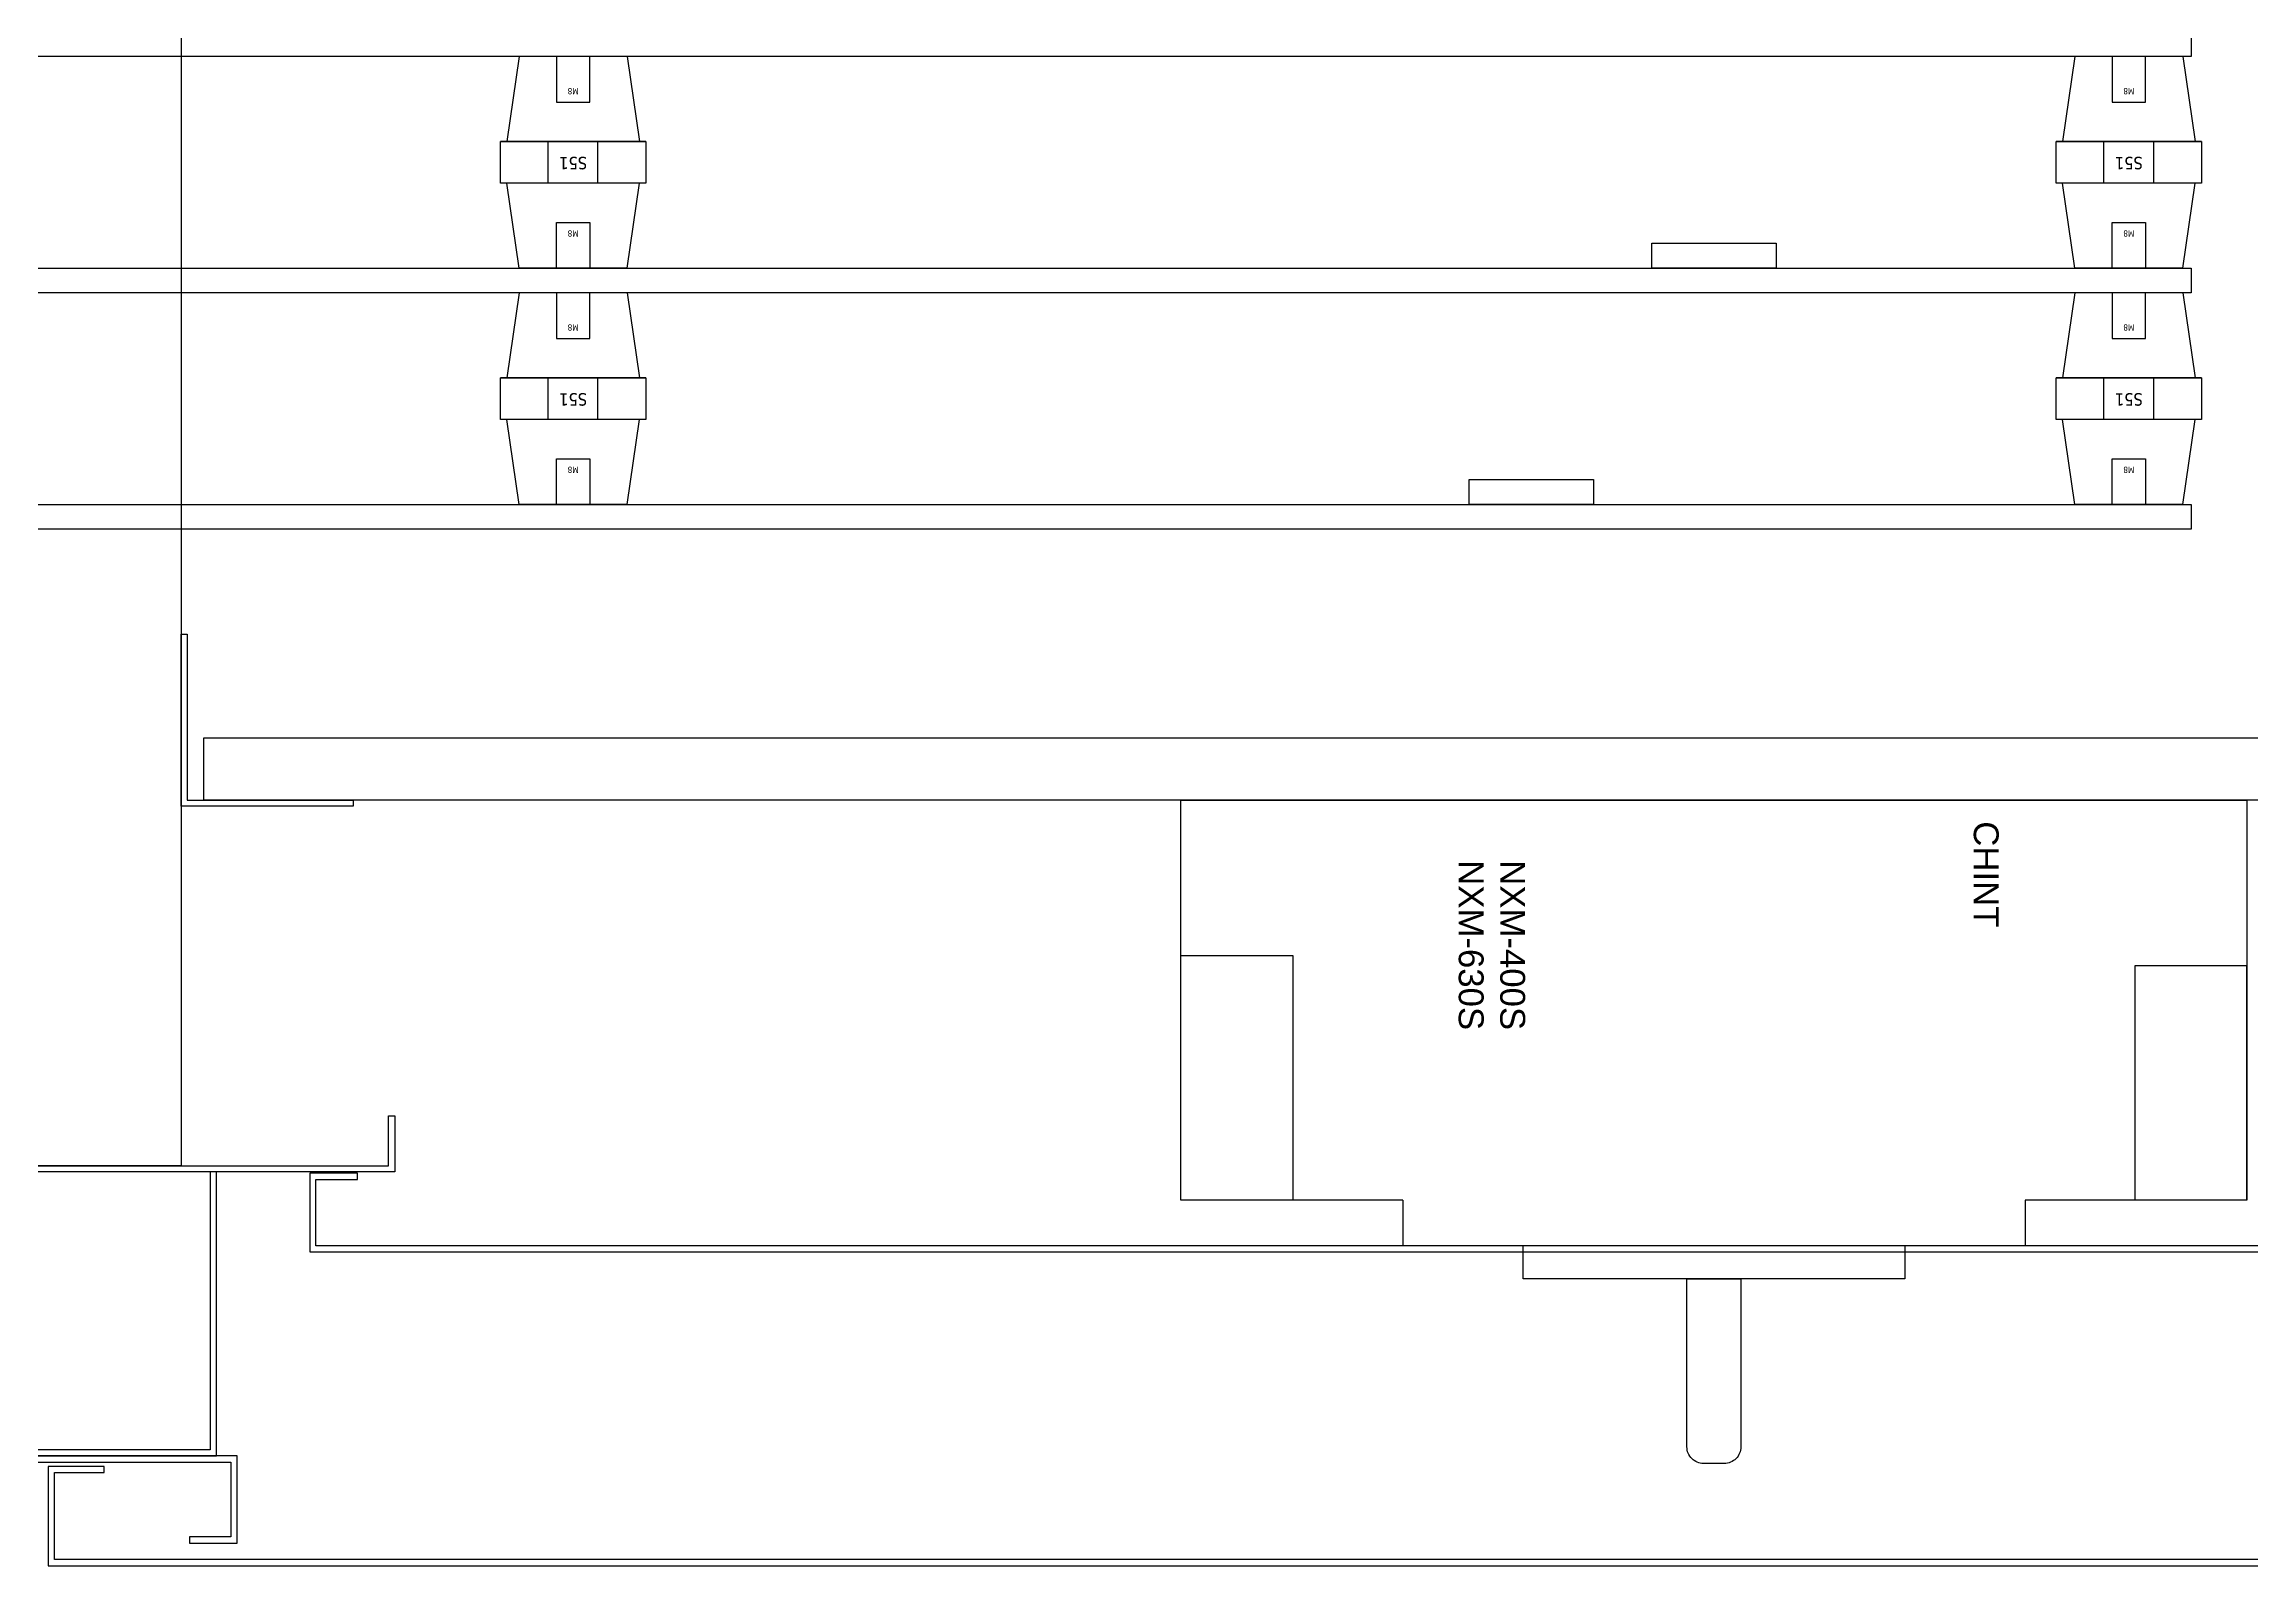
# Model space of a CAD drawing. Header units: millimetres. Extents: x 0 to 6126, y 0 to 4331.
# Drawn here: x 1383 to 1915, y 1467 to 1834 of the extents above; entities that cross this region are included whole.
import ezdxf

# ---------------------------------------------------------------- set-up
doc = ezdxf.new("R2010")
doc.units = ezdxf.units.MM
doc.layers.add('DIM', color=253, linetype='Continuous')
doc.styles.add('Arial', font='arial.ttf')
doc.dimstyles.new('CNC', dxfattribs={"dimtxt": 50, "dimasz": 5, "dimexe": 5, "dimexo": 15, "dimgap": 10, "dimtad": 1, "dimdec": 0, "dimtxsty": 'Standard', "dimblk": 'OPEN30', "dimcen": 10, "dimclrd": 5, "dimclre": 5, "dimclrt": 3, "dimazin": 3, "dimtfac": 1, "dimtdec": 0, "dimtmove": 0, "dimatfit": 3, "dimldrblk": 'ARCHTICK', "dimlwd": 9, "dimlwe": 9})

# ---------------------------------------------------------------- blocks, each defined once
blk = doc.blocks.new('su51-1')
at = {"color": 1}
for p, q in [((-13, 51), (-16, 30.5)), ((-13, 51), (13, 51)), ((13, 51), (16, 30.5)), ((-17.5, 30.5), (17.5, 30.5)), ((-17.5, 20.5), (-17.5, 30.5)), ((-16, 30.5), (16, 30.5)), ((-6, 30.5), (-6, 20.5)), ((6, 30.5), (6, 20.5)), ((17.5, 30.5), (17.5, 20.5)), ((17.5, 20.5), (-17.5, 20.5)), ((-17.5, 20.5), (17.5, 20.5)), ((-13, 0), (-16, 20.5)), ((-16, 20.5), (16, 20.5)), ((13, 0), (16, 20.5)), ((-13, 0), (13, 0))]:
    blk.add_line(p, q, dxfattribs=at)
for points in [[(-4, 51), (4, 51), (4, 40), (-4, 40)], [(-4, 0), (4, 0), (4, 11), (-4, 11)]]:
    blk.add_lwpolyline(points, close=True, dxfattribs=at)
at = {"color": 1, "width": 30.0978, "attachment_point": 5}
for s, insert, char_height in [('{\\fTahoma|b0|i0|c0|p34;M8}', (0, 42.66), 1.5), ('{\\fTahoma|b0|i0|c0|p34;S51}', (0, 25.66), 3), ('{\\fTahoma|b0|i0|c0|p34;M8}', (0, 8.34), 1.5)]:
    blk.add_mtext(s, dxfattribs=dict(at, insert=insert, char_height=char_height))
blk = doc.blocks.new('*D15')
at = {"color": 0, "linetype": 'ByBlock', "lineweight": -2}
for p, q in [((1972.39, 2162.22), (1973.73, 2167.22)), ((1973.73, 2167.22), (1975.07, 2162.22)), ((1973.73, 2167.22), (1973.73, 2162.22)), ((1973.73, 1723.22), (1972.39, 1728.22)), ((1975.07, 1728.22), (1973.73, 1723.22)), ((1973.73, 1723.22), (1973.73, 1728.22))]:
    blk.add_line(p, q, dxfattribs=at)
at = {"layer": 'Defpoints', "color": 0, "ltscale": 3, "transparency": 16777216}
for p in [(1888.61, 2167.22), (1973.73, 2167.22), (1908.61, 1723.22)]:
    blk.add_point(p, dxfattribs=at)
at = {"layer": 'DIM', "color": 5, "lineweight": 9, "ltscale": 3, "transparency": 16777216}
for p, q in [((1903.61, 2167.22), (1978.73, 2167.22)), ((1973.73, 1728.22), (1973.73, 2162.22)), ((1923.61, 1723.22), (1978.73, 1723.22))]:
    blk.add_line(p, q, dxfattribs=at)
at = {"layer": 'DIM', "color": 3, "ltscale": 3, "transparency": 16777216, "insert": (1938.73, 1945.22), "char_height": 50, "attachment_point": 5, "rotation": 90}
blk.add_mtext('444', dxfattribs=at)
blk = doc.blocks.new('_ArchTick')
at = {"color": 0, "const_width": 0.15}
blk.add_lwpolyline([(-0.5, -0.5), (0.5, 0.5)], dxfattribs=at)
blk = doc.blocks.new('_Open30')
at = {"color": 0, "linetype": 'ByBlock', "lineweight": -2}
for p, q in [((-1, 0.27), (0, 0)), ((0, 0), (-1, -0.27)), ((0, 0), (-1, 0))]:
    blk.add_line(p, q, dxfattribs=at)
blk = doc.blocks.new('nxm-400-630-2')
at = {"color": 7}
for p, q in [((29751.56, -129472.43), (29751.56, -129525.93)), ((29751.56, -129525.93), (29762.56, -129525.93)), ((29762.56, -129554.93), (29762.56, -129646.93)), ((29751.56, -129675.93), (29751.56, -129729.43)), ((29751.56, -129675.93), (29762.56, -129675.93))]:
    blk.add_line(p, q, dxfattribs=at)
for points in [[(29751.56, -129729.43), (29655.06, -129729.43), (29655.06, -129472.43), (29751.56, -129472.43)], [(29751.56, -129472.43), (29695.06, -129472.43), (29695.06, -129499.43), (29751.56, -129499.43)], [(29762.56, -129525.93), (29762.56, -129554.93)], [(29762.56, -129554.93), (29770.56, -129554.93), (29770.56, -129646.93), (29762.56, -129646.93)], [(29762.56, -129646.93), (29762.56, -129675.93)], [(29751.56, -129729.43), (29692.56, -129729.43), (29692.56, -129702.43), (29751.56, -129702.43)]]:
    blk.add_lwpolyline(points, dxfattribs=at)
blk.add_lwpolyline([(29770.56, -129594.43), (29811.06, -129594.43, -0.414214), (29815.06, -129598.43), (29815.06, -129603.43, -0.414214), (29811.06, -129607.43), (29770.56, -129607.43)], format="xyb", close=True, dxfattribs=at)
at = {"color": 7, "char_height": 6, "width": 25.6029, "attachment_point": 5, "style": 'Arial'}
for s, insert in [('CHINT', (29672.99, -129535.33)), ('NXM-400S\\PNXM-630S', (29690.06, -129654.48))]:
    blk.add_mtext(s, dxfattribs=dict(at, insert=insert))

msp = doc.modelspace()

# ---------------------------------------------------------------- linework, layer by layer
at = {"color": 252, "ltscale": 0.5}
for points in [[(1350.11, 2165.72), (1416.11, 2165.72), (1416.11, 1563.72), (1350.11, 1563.72)], [(1417.61, 1691.92), (1417.61, 1651.92), (1457.61, 1651.92), (1457.61, 1650.42), (1416.11, 1650.42), (1416.11, 1691.92)]]:
    msp.add_lwpolyline(points, close=True, dxfattribs=at)
at = {"color": 5, "ltscale": 3}
msp.add_lwpolyline([(1198.61, 1831.22), (1198.61, 1837.22), (1900.61, 1837.22), (1900.61, 1831.22)], close=True, dxfattribs=at)
at = {"color": 2, "ltscale": 3}
for points in [[(1770.61, 1780.22), (1770.61, 1786.22), (1800.61, 1786.22), (1800.61, 1780.22)], [(1198.61, 1774.22), (1198.61, 1780.22), (1900.61, 1780.22), (1900.61, 1774.22)]]:
    msp.add_lwpolyline(points, close=True, dxfattribs=at)
at = {"color": 1, "ltscale": 3}
for points in [[(1726.61, 1723.22), (1726.61, 1729.22), (1756.61, 1729.22), (1756.61, 1723.22)], [(1198.61, 1717.22), (1198.61, 1723.22), (1900.61, 1723.22), (1900.61, 1717.22)]]:
    msp.add_lwpolyline(points, close=True, dxfattribs=at)
at = {"color": 8}
for points in [[(2143.11, 1651.92), (1421.61, 1651.92), (1421.61, 1666.92), (2143.11, 1666.92)], [(1423.11, 1562.22), (1423.11, 1495.22), (1343.11, 1495.22), (1343.11, 1562.22), (1341.61, 1562.22), (1341.61, 1493.72), (1424.61, 1493.72), (1424.61, 1562.22)]]:
    msp.add_lwpolyline(points, close=True, dxfattribs=at)
at = {"color": 3, "ltscale": 0.5}
msp.add_lwpolyline([(1467.61, 1575.72), (1467.61, 1562.22), (1298.61, 1562.22), (1298.61, 1575.72), (1300.11, 1575.72), (1300.11, 1563.72), (1466.11, 1563.72), (1466.11, 1575.72)], close=True, dxfattribs=at)
at = {"color": 6, "ltscale": 0.5}
msp.add_lwpolyline([(1458.61, 1561.92), (1447.11, 1561.92), (1447.11, 1542.92), (2124.11, 1542.92), (2124.11, 1561.92), (2112.61, 1561.92), (2112.61, 1560.42), (2122.61, 1560.42), (2122.61, 1544.42), (1448.61, 1544.42), (1448.61, 1560.42), (1458.61, 1560.42)], close=True, dxfattribs=at)
at = {"color": 7, "ltscale": 0.5}
msp.add_lwpolyline([(1418.11, 1472.72), (1429.61, 1472.72), (1429.61, 1493.72), (1336.61, 1493.72), (1336.61, 1472.72), (1348.11, 1472.72), (1348.11, 1474.22), (1338.11, 1474.22), (1338.11, 1492.22), (1428.11, 1492.22), (1428.11, 1474.22), (1418.11, 1474.22)], close=True, dxfattribs=at)
at = {"color": 7}
msp.add_lwpolyline([(2168.11, 1489.72), (2180.11, 1489.72), (2180.11, 1468.72), (1385.61, 1468.72), (1385.61, 1489.72), (1397.61, 1489.72), (1397.61, 1491.22), (1384.11, 1491.22), (1384.11, 1467.22), (2181.61, 1467.22), (2181.61, 1491.22), (2168.11, 1491.22)], close=True, dxfattribs=at)

# ---------------------------------------------------------------- block references
at = {"color": 2, "rotation": 180}
for p in [(1510.61, 1831.22), (1885.61, 1831.22), (1510.61, 1774.22), (1885.61, 1774.22)]:
    msp.add_blockref('su51-1', p, dxfattribs=at)
at = {"color": 7, "rotation": 270}
msp.add_blockref('nxm-400-630-2', (131386.53, 31306.98), dxfattribs=at)

# ---------------------------------------------------------------- dimensions: what is measured, and where the dimension line sits
at = {"layer": 'DIM', "color": 7, "ltscale": 3}
dim = msp.add_linear_dim(base=(1973.73, 2167.22), p1=(1908.61, 1723.22), p2=(1888.61, 2167.22), angle=90, dimstyle='CNC', dxfattribs=at)
dim.commit()
dim.dimension.update_dxf_attribs({"geometry": '*D15', "text_midpoint": (1938.73, 1945.22)})

doc.saveas('drawing.dxf')
